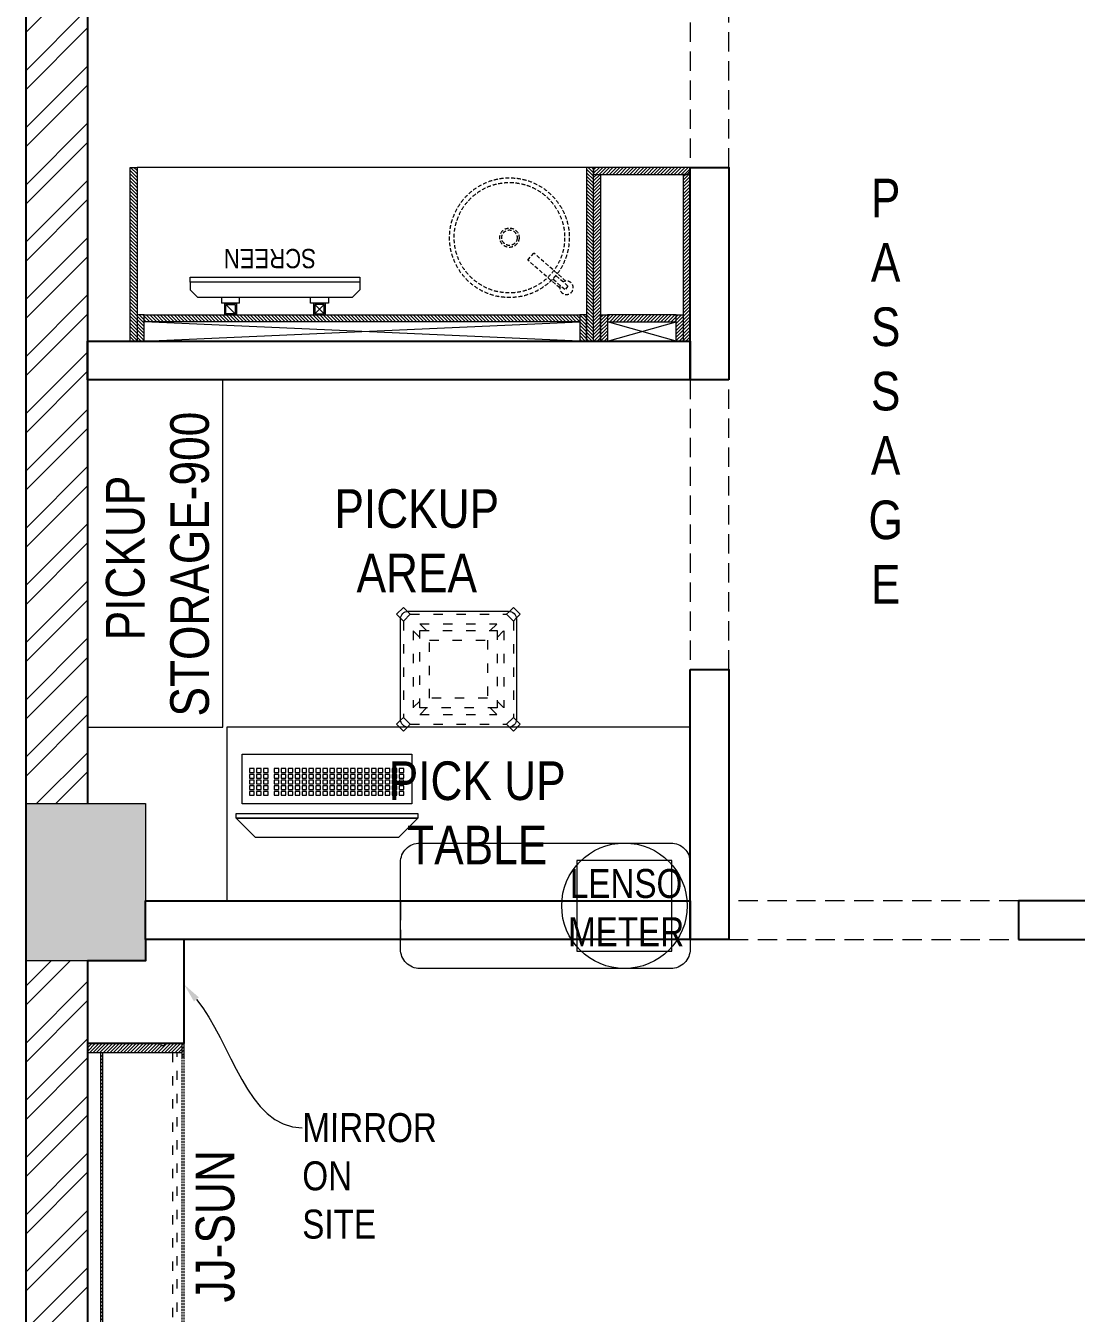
# Model space of a CAD drawing. Header units: millimetres. Extents: x 1639920 to 1645630, y 392778 to 410192.
# Drawn here: x 1639920 to 1642640, y 403865 to 407200 of the extents above; entities that cross this region are included whole.
import ezdxf
from ezdxf import colors
from ezdxf.entities.mleader import LeaderData, LeaderLine
from ezdxf.math import Vec2, Vec3

# ---------------------------------------------------------------- set-up
doc = ezdxf.new("R2010")
doc.units = ezdxf.units.MM
doc.header["$LTSCALE"] = 40
doc.linetypes.add('a_p6_plan_L18$0$HIDDEN', pattern=[0.375, 0.25, -0.125])
doc.linetypes.add('ACAD_ISO03W100', pattern=[30, 12, -18])
for name, color, linetype, lineweight in [('A-COL', 243, 'Continuous', 9), ('column hatch', 5, 'Continuous', 0), ('LENS-CURTAIN', 5, 'a_p6_plan_L18$0$HIDDEN', 9), ('LENS-DIM', 252, 'Continuous', 5), ('LENS-PARTITION', 21, 'Continuous', 25), ('LENS-TEXT', 31, 'Continuous', 5), ('LK-EQPMT', 3, 'Continuous', 18), ('LK-FF&E WALL', 1, 'Continuous', 9), ('LK-IT', 3, 'Continuous', 18), ('LN-ELEVATION-1', 81, 'Continuous', 13), ('LN-ELEVATION-2', 103, 'Continuous', 20), ('LN-ELEVATION-3', 125, 'a_p6_plan_L18$0$HIDDEN', 18), ('LN-ELEVATION-4', 145, 'Continuous', 13), ('LN-ELEVATION-5', 167, 'Continuous', 5), ('LN-HATCH', 251, 'Continuous', 0), ('PLANO-TXT', 252, 'Continuous', 5)]:
    doc.layers.add(name, color=color, linetype=linetype, lineweight=lineweight)
doc.layers.add('A-WALL', color=1, linetype='Continuous')
doc.styles.add('LK TXT', font='Gill Sans MT Condensed Regular.ttf')
doc.styles.get("Standard").update_dxf_attribs({"font": 'Gill Sans MT Condensed Regular.ttf', "height": 100})
pattern_1 = [(45, (35858.5, -100655.3575), (-4.4194174, 4.4194174), [])]
pattern_2 = [(45, (4208834.247, 1706614.74), (-4.4901280605, 4.4901280605), [])]
pattern_3 = [(45, (4209134.247, 1706614.74), (-4.4901280605, 4.4901280605), [])]

# ---------------------------------------------------------------- blocks, each defined once
blk = doc.blocks.new('Stool')
at = {"layer": 'LN-ELEVATION-1', "ltscale": 0.5}
blk.add_lwpolyline([(-130, 300), (130, 300, -0.414214), (150, 280), (150, 20, -0.414214), (130, 0), (-130, 0, -0.414214), (-150, 20), (-150, 280, -0.414214)], format="xyb", close=True, dxfattribs=at)
at = {"layer": 'LN-ELEVATION-3', "linetype": 'ACAD_ISO03W100', "ltscale": 0.05}
for p, q in [((-100, 232.3), (-142.4, 274.7)), ((-142.4, 274.7), (-142.4, 25.3)), ((-82.3, 250), (-124.7, 292.4)), ((-124.7, 292.4), (124.7, 292.4)), ((-99.7, 267.4), (99.7, 267.4)), ((82.3, 250), (124.7, 292.4)), ((100, 232.3), (142.4, 274.7)), ((142.4, 274.7), (142.4, 25.3)), ((-117.4, 249.7), (-117.4, 50.3)), ((117.4, 249.7), (117.4, 50.3)), ((-100, 67.7), (-142.4, 25.3)), ((100, 67.7), (142.4, 25.3)), ((-82.3, 50), (-124.7, 7.6)), ((82.3, 50), (124.7, 7.6)), ((-124.7, 7.6), (124.7, 7.6)), ((-99.7, 32.6), (99.7, 32.6))]:
    blk.add_line(p, q, dxfattribs=at)
for points in [[(-132.2, 299.9), (-124.7, 292.4), (-142.4, 274.7), (-149.9, 282.2)], [(132.2, 299.9), (124.7, 292.4), (142.4, 274.7), (149.9, 282.2)], [(-132.2, 0.1), (-124.7, 7.6), (-142.4, 25.3), (-149.9, 17.8)], [(132.2, 0.1), (124.7, 7.6), (142.4, 25.3), (149.9, 17.8)]]:
    blk.add_lwpolyline(points, dxfattribs=at)
for points in [[(-100, 250), (100, 250), (100, 50), (-100, 50)], [(-75, 225), (75, 225), (75, 75), (-75, 75)]]:
    blk.add_lwpolyline(points, close=True, dxfattribs=at)
at = {"layer": 'LN-ELEVATION-5', "ltscale": 0.5}
for points in [[(-149.9, 282.2), (-160.1, 292.4), (-142.4, 310.1), (-132.2, 299.9)], [(149.9, 282.2), (160.1, 292.4), (142.4, 310.1), (132.2, 299.9)], [(-149.9, 17.8), (-160.1, 7.6), (-142.4, -10.1), (-132.2, 0.1)], [(149.9, 17.8), (160.1, 7.6), (142.4, -10.1), (132.2, 0.1)]]:
    blk.add_lwpolyline(points, dxfattribs=at)
blk = doc.blocks.new('A$Cac3a86fe')
at = {"layer": 'column hatch'}
h = blk.add_hatch(color=8, dxfattribs=at)
h.dxf.hatch_style = 1
h.paths.add_polyline_path([(3414, 1800.9), (3064, 1800.9), (3064, 1470.9), (3414, 1470.9)])
h.paths.add_polyline_path([(3370, -1417.1), (3100, -1417.1), (3100, -1767.1), (3370, -1767.1)])
h.paths.add_polyline_path([(150, -1415), (-160, -1415), (-160, -1822), (150, -1822)])
h.paths.add_polyline_path([(150, -4592), (-160, -4592), (-160, -5002), (150, -5002)])
h.paths.add_polyline_path([(3370, -4587.1), (3100, -4587.1), (3100, -4937.1), (3370, -4937.1)])
h.paths.add_polyline_path([(3370, -7777.1), (3100, -7777.1), (3100, -8127.1), (3370, -8127.1)])
h.paths.add_polyline_path([(150, -7772), (-160, -7772), (-160, -8182), (150, -8182)])
h.paths.add_polyline_path([(150, -11042), (-160, -11042), (-160, -11452), (150, -11452)])
h.paths.add_polyline_path([(3370, -10947.1), (3100, -10947.1), (3100, -11287.1), (3370, -11287.1)])
h.paths.add_polyline_path([(5550, -10826.5), (5200, -10826.5), (5200, -11166.5), (5550, -11166.5)])
at = {"layer": 'LN-HATCH'}
h = blk.add_hatch(dxfattribs=at)
h.set_pattern_fill('ANSI32', color=256, scale=11, angle=180)
h.set_pattern_definition([(225, (-5459273.49, -45952.85), (74.087113, -74.087113), []), (225, (-5459322.88, -45952.85), (74.087113, -74.087113), [])])
h.paths.add_polyline_path([(110, 3415), (5200, 3381.5), (5200, 2768.1), (5360, 2768.1), (5360, 3531.8), (-160, 3592.2), (-160, -1415), (0, -1415), (0, 1415), (110, 1415)])
h.paths.add_polyline_path([(5360, 2468.1), (5200, 2468.1), (5200, 1630.9), (3414, 1630.9), (3414, 1470.9), (5200, 1470.9), (5200, -10826.5), (5360, -10826.5)])
h.paths.add_polyline_path([(3218, 2612.5), (3064, 2612.5), (3064, 1800.9), (3218, 1800.9)], flags=17)
h.paths.add_polyline_path([(0, -1822), (-160, -1822), (-160, -4592), (0, -4592)])
h.paths.add_polyline_path([(0, -5002), (-160, -5002), (-160, -7772), (0, -7772)])
h.paths.add_polyline_path([(0, -8182), (-160, -8182), (-160, -11042), (0, -11042), (0, -10962)])
h.paths.add_polyline_path([(0, -11452), (-160, -11452), (-160, -13042), (-160, -13822), (0, -13814), (0, -13042)])
at = {"layer": 'A-COL'}
for p, q in [((-160, -1415), (150, -1415)), ((-160, -1415), (-160, -1822)), ((150, -1415), (150, -1822)), ((150, -1822), (-160, -1822))]:
    blk.add_line(p, q, dxfattribs=at)
at = {"layer": 'A-WALL'}
for p, q in [((-160, 3592.2), (-160, -13042)), ((0, 1415), (0, -1415)), ((0, -1822), (0, -4592))]:
    blk.add_line(p, q, dxfattribs=at)
blk = doc.blocks.new('rtf')
at = {"color": 0, "linetype": 'ByBlock', "lineweight": -2}
for p, q in [((16412.5, -172798.8), (16452.4, -172798.8)), ((16412.5, -172810.8), (16412.5, -172798.8)), ((16425.3, -172793.1), (16535.3, -172793.1)), ((16535.3, -172793.1), (16535.3, -172817.1)), ((16412.5, -172810.8), (16452.4, -172810.8)), ((16425.3, -172817.1), (16535.3, -172817.1))]:
    blk.add_line(p, q, dxfattribs=at)
for centre, radius, start, end in [((16412.5, -172805.1), 17.5, 21.0506, 340.9422), ((16444.5, -172804.8), 9.89, 322.6562, 37.3438)]:
    blk.add_arc(centre, radius, start, end, dxfattribs=at)
blk = doc.blocks.new('dsg')
at = {"color": 0, "linetype": 'ByBlock', "lineweight": -2}
for radius in [155, 143, 25, 20]:
    blk.add_circle((11491.5, -171102.6), radius, dxfattribs=at)
blk.add_blockref('rtf', (-5117.5, 1702.9), dxfattribs=at)
blk = doc.blocks.new('CLINIC - CABINET SINK')
at = {"layer": 'LN-HATCH', "ltscale": 0.5}
h = blk.add_hatch(dxfattribs=at)
h.set_pattern_fill('ANSI31', color=256, scale=2)
h.set_pattern_definition([(45, (4052861.5004, 1708016.356), (-4.4901280605, 4.4901280605), [])])
h.paths.add_polyline_path([(-563.4, 157), (564.6, 157), (564.6, 175), (-563.4, 175)])
h.paths.add_polyline_path([(582.6, 225), (600.6, 225), (600.6, -225), (582.6, -225)])
h.paths.add_polyline_path([(564.6, 225), (582.6, 225), (582.6, 157), (564.6, 157)])
h.paths.add_polyline_path([(-581.4, 225), (-599.4, 225), (-599.4, -225), (-581.4, -225)])
h.paths.add_polyline_path([(-581.4, 225), (-563.4, 225), (-563.4, 157), (-581.4, 157)])
at = {"layer": 'LN-ELEVATION-1', "ltscale": 0.5}
for points in [[(-581.4, 225), (-599.4, 225), (-599.4, -225), (-581.4, -225)], [(-581.4, 225), (-563.4, 225), (-563.4, 157), (-581.4, 157)], [(564.6, 225), (582.6, 225), (582.6, 157), (564.6, 157)], [(582.6, 225), (600.6, 225), (600.6, -225), (582.6, -225)], [(-563.4, 157), (564.6, 157), (564.6, 175), (-563.4, 175)]]:
    blk.add_lwpolyline(points, close=True, dxfattribs=at)
at = {"layer": 'LN-ELEVATION-2', "ltscale": 0.5}
blk.add_line((582.6, -225), (-581.4, -225), dxfattribs=at)
at = {"layer": 'LN-HATCH', "ltscale": 0.5}
for p, q in [((564.6, 225), (-563.4, 175)), ((-563.4, 225), (564.6, 175))]:
    blk.add_line(p, q, dxfattribs=at)
at = {"layer": 'LN-ELEVATION-3', "xscale": -1, "rotation": 41.1558274151866}
blk.add_blockref('dsg', (-103569.3, 136346.7), dxfattribs=at)
blk = doc.blocks.new('CLINIC SCREEN')
at = {"layer": 'LK-EQPMT'}
for p, q in [((-103.1, 42.9), (-127.4, 18.6)), ((-127.4, 42.9), (-103.1, 18.6)), ((102.7, 42.9), (127, 18.6))]:
    blk.add_line(p, q, dxfattribs=at)
at = {"layer": 'LK-EQPMT', "ltscale": 12}
for p, q in [((-220, -19.4), (-200.6, 0)), ((200.6, 0), (-200.6, 0)), ((-138.5, 0), (-138.5, 15.5)), ((-138.5, 15.5), (-92, 15.5)), ((-92, 15.5), (-92, 0)), ((92, 15.5), (92, 0)), ((92, 15.5), (138.5, 15.5)), ((138.5, 0), (138.5, 15.5)), ((220, -19.4), (200.6, 0)), ((-220, -38.8), (-220, -19.4)), ((220, -38.8), (220, -19.4))]:
    blk.add_line(p, q, dxfattribs=at)
at = {"layer": 'LK-EQPMT'}
for points in [[(-130.4, 15.5), (-100.1, 15.5), (-100.1, 45.9), (-130.4, 45.9)], [(-127.4, 18.6), (-103.1, 18.6), (-103.1, 42.9), (-127.4, 42.9)], [(130, 15.5), (99.7, 15.5), (99.7, 45.9), (130, 45.9)], [(127, 18.6), (102.7, 18.6), (102.7, 42.9), (127, 42.9)]]:
    blk.add_lwpolyline(points, close=True, dxfattribs=at)
at = {"layer": 'LK-EQPMT', "ltscale": 12}
blk.add_lwpolyline([(-220, -51.7), (-220, -38.8), (220, -38.8), (220, -51.7)], close=True, dxfattribs=at)
at = {"layer": 'LK-EQPMT', "ltscale": 12, "insert": (5.2, -100.4), "char_height": 50, "attachment_point": 5}
blk.add_mtext_dynamic_manual_height_columns(' SCREEN', width=466.48, gutter_width=12.5, heights=[0], dxfattribs=at)
blk = doc.blocks.new('CLINIC - MOP CLOSET')
at = {"layer": 'LN-HATCH', "ltscale": 0.5}
h = blk.add_hatch(dxfattribs=at)
h.set_pattern_fill('ANSI31', color=256, scale=50, angle=360)
h.set_pattern_definition(pattern_1)
h.paths.add_polyline_path([(-106.4, 216), (-124.4, 216), (-124.4, -216), (-106.4, -216)])
h = blk.add_hatch(dxfattribs=at)
h.set_pattern_fill('ANSI31', color=256, scale=50, angle=360)
h.set_pattern_definition(pattern_1)
h.paths.add_polyline_path([(-106.4, 216), (-88.4, 216), (-88.4, 148), (-106.4, 148)])
h = blk.add_hatch(dxfattribs=at)
h.set_pattern_fill('ANSI31', color=256, scale=50, angle=360)
h.set_pattern_definition(pattern_1)
h.paths.add_polyline_path([(89.6, 216), (107.6, 216), (107.6, 148), (89.6, 148)])
h = blk.add_hatch(dxfattribs=at)
h.set_pattern_fill('ANSI31', color=256, scale=50, angle=360)
h.set_pattern_definition(pattern_1)
h.paths.add_polyline_path([(107.6, 216), (125.6, 216), (125.6, -216), (107.6, -216)])
h = blk.add_hatch(dxfattribs=at)
h.set_pattern_fill('ANSI31', color=256, scale=50, angle=360)
h.set_pattern_definition(pattern_1)
h.paths.add_polyline_path([(-88.4, 148), (89.6, 148), (89.6, 166), (-88.4, 166)])
h = blk.add_hatch(dxfattribs=at)
h.set_pattern_fill('ANSI31', color=256, scale=50, angle=360)
h.set_pattern_definition([(45, (35894.5, -101037.3575), (-4.4194174, 4.4194174), [])])
h.paths.add_polyline_path([(-115.4, -216), (-124.4, -225), (-124.4, -234), (125.6, -234), (125.6, -216)])
at = {"layer": 'LN-ELEVATION-1', "ltscale": 0.5}
for points in [[(-106.4, 216), (-124.4, 216), (-124.4, -216), (-106.4, -216)], [(-106.4, 216), (-88.4, 216), (-88.4, 148), (-106.4, 148)], [(89.6, 216), (107.6, 216), (107.6, 148), (89.6, 148)], [(107.6, 216), (125.6, 216), (125.6, -216), (107.6, -216)], [(-88.4, 148), (89.6, 148), (89.6, 166), (-88.4, 166)], [(-124.4, -225), (-124.4, -234), (125.6, -234), (125.6, -216), (-115.4, -216)]]:
    blk.add_lwpolyline(points, close=True, dxfattribs=at)
at = {"layer": 'LN-HATCH', "ltscale": 0.5}
for p, q in [((89.6, 216), (-88.4, 166)), ((-88.4, 216), (89.6, 166))]:
    blk.add_line(p, q, dxfattribs=at)
blk = doc.blocks.new('*U32')
at = {"layer": 'LK-EQPMT', "ltscale": 12}
blk.add_lwpolyline([(6, 4.9), (-6, 4.9), (-6, -4.9), (6, -4.9)], close=True, dxfattribs=at)
blk = doc.blocks.new('*U33')
at = {"color": 0, "linetype": 'ByBlock', "lineweight": -2, "transparency": 16777216}
for p in [(0, 0), (18, 0), (35.9, 0), (53.9, 0), (71.8, 0), (89.8, 0), (107.8, 0), (125.7, 0), (143.7, 0), (161.6, 0), (179.6, 0), (197.6, 0), (215.5, 0), (233.5, 0), (251.4, 0), (269.4, 0), (287.4, 0), (305.3, 0), (323.3, 0), (0, -14.7), (0, -29.5), (18, -14.7), (18, -29.5), (35.9, -14.7), (35.9, -29.5), (53.9, -14.7), (53.9, -29.5), (71.8, -14.7), (71.8, -29.5), (89.8, -14.7), (89.8, -29.5), (107.8, -14.7), (107.8, -29.5), (125.7, -14.7), (125.7, -29.5), (143.7, -14.7), (143.7, -29.5), (161.6, -14.7), (161.6, -29.5), (179.6, -14.7), (179.6, -29.5), (197.6, -14.7), (197.6, -29.5), (215.5, -14.7), (215.5, -29.5), (233.5, -14.7), (233.5, -29.5), (251.4, -14.7), (251.4, -29.5), (269.4, -14.7), (269.4, -29.5), (287.4, -14.7), (287.4, -29.5), (305.3, -14.7), (305.3, -29.5), (323.3, -14.7), (323.3, -29.5), (0, -44.2), (0, -59), (18, -44.2), (18, -59), (35.9, -44.2), (35.9, -59), (53.9, -44.2), (53.9, -59), (71.8, -44.2), (71.8, -59), (89.8, -44.2), (89.8, -59), (107.8, -44.2), (107.8, -59), (125.7, -44.2), (125.7, -59), (143.7, -44.2), (143.7, -59), (161.6, -44.2), (161.6, -59), (179.6, -44.2), (179.6, -59), (197.6, -44.2), (197.6, -59), (215.5, -44.2), (215.5, -59), (233.5, -44.2), (233.5, -59), (251.4, -44.2), (251.4, -59), (269.4, -44.2), (269.4, -59), (287.4, -44.2), (287.4, -59), (305.3, -44.2), (305.3, -59), (323.3, -44.2), (323.3, -59)]:
    blk.add_blockref('*U32', p, dxfattribs=at)
blk = doc.blocks.new('*U30')
at = {"layer": 'LK-EQPMT', "ltscale": 12}
blk.add_lwpolyline([(6, 4.9), (-6, 4.9), (-6, -4.9), (6, -4.9)], close=True, dxfattribs=at)
blk = doc.blocks.new('*U31')
at = {"color": 0, "linetype": 'ByBlock', "lineweight": -2, "transparency": 16777216}
for p in [(0, 0), (18, 0), (35.9, 0), (0, -14.7), (0, -29.5), (18, -14.7), (18, -29.5), (35.9, -14.7), (35.9, -29.5), (0, -44.2), (0, -59), (18, -44.2), (18, -59), (35.9, -44.2), (35.9, -59)]:
    blk.add_blockref('*U30', p, dxfattribs=at)
blk = doc.blocks.new('KEYBOARD')
at = {"ltscale": 12}
blk.add_lwpolyline([(8, 0), (8, 129.1), (448, 129.1), (448, 0)], close=True, dxfattribs=at)
for name, p in [('*U33', (35.2, 101.6)), ('*U31', (386.6, 101.6))]:
    blk.add_blockref(name, p)
blk = doc.blocks.new('Pickup table PC')
at = {"layer": 'LN-ELEVATION-2', "ltscale": 0.5}
for points in [[(470, 50), (0, 50), (0, 62), (470, 62)], [(420, 0), (50, 0), (0, 50), (470, 50)]]:
    blk.add_lwpolyline(points, close=True, dxfattribs=at)
blk = doc.blocks.new('JJ 900')
at = {"layer": 'LN-HATCH', "ltscale": 0.5}
h = blk.add_hatch(dxfattribs=at)
h.set_pattern_fill('ANSI31', color=256, scale=50)
h.set_pattern_definition([(45, (0, 0), (-4.419417, 4.419417), [])])
h.paths.add_polyline_path([(-911.8, 0), (-911.8, -190), (-905.8, -190), (-905.8, -200), (-911.8, -200), (-911.8, -244), (-886.8, -244), (-886.8, 0)])
h = blk.add_hatch(dxfattribs=at)
h.set_pattern_fill('ANSI31', color=256, scale=2)
h.set_pattern_definition(pattern_2)
h.paths.add_polyline_path([(-11.8, 0), (-11.8, -190), (-17.8, -190), (-17.8, -200), (-11.8, -200), (-11.8, -244), (-36.8, -244), (-36.8, 0)])
h = blk.add_hatch(dxfattribs=at)
h.set_pattern_fill('ANSI31', color=256, scale=2)
h.set_pattern_definition(pattern_3)
h.paths.add_polyline_path([(-36.8, -40), (-886.8, -40), (-886.8, -34), (-36.8, -34)])
h = blk.add_hatch(dxfattribs=at)
h.set_pattern_fill('ANSI31', color=256, scale=2)
h.set_pattern_definition(pattern_3)
h.paths.add_polyline_path([(-876.8, -244), (-876.8, -250), (-911.8, -250), (-911.8, -244)])
h = blk.add_hatch(dxfattribs=at)
h.set_pattern_fill('ANSI31', color=256, scale=2)
h.set_pattern_definition(pattern_2)
h.paths.add_polyline_path([(-46.8, -244), (-46.8, -250), (-11.8, -250), (-11.8, -244)])
at = {"layer": 'LN-ELEVATION-1', "ltscale": 0.5}
for points in [[(-911.8, 0), (-911.8, -190), (-905.8, -190), (-905.8, -200), (-911.8, -200), (-911.8, -244), (-886.8, -244), (-886.8, 0)], [(-11.8, 0), (-11.8, -190), (-17.8, -190), (-17.8, -200), (-11.8, -200), (-11.8, -244), (-36.8, -244), (-36.8, 0)], [(-36.8, -40), (-886.8, -40), (-886.8, -34), (-36.8, -34)], [(-876.8, -244), (-876.8, -250), (-911.8, -250), (-911.8, -244)], [(-46.8, -244), (-46.8, -250), (-11.8, -250), (-11.8, -244)]]:
    blk.add_lwpolyline(points, close=True, dxfattribs=at)
at = {"layer": 'LN-ELEVATION-3', "ltscale": 0.5}
for p, q in [((-886.8, 0), (-36.8, 0)), ((-876.8, -244), (-46.8, -244)), ((-46.8, -250), (-876.8, -250))]:
    blk.add_line(p, q, dxfattribs=at)
at = {"layer": 'LN-ELEVATION-4', "linetype": 'ACAD_ISO03W100', "ltscale": 0.05}
blk.add_lwpolyline([(-886.8, -220), (-36.8, -220), (-36.8, -232), (-886.8, -232)], close=True, dxfattribs=at)

msp = doc.modelspace()

# ---------------------------------------------------------------- linework, layer by layer
at = {"layer": 'LENS-CURTAIN', "ltscale": 5}
for points in [[(1641740.3, 406832.7), (1641740.3, 407582.7), (1641640.3, 407582.7), (1641640.3, 406832.7)], [(1641740.3, 405532.7), (1641740.3, 406282.7), (1641640.3, 406282.7), (1641640.3, 405532.7)], [(1640890.3, 404833.1), (1641640.3, 404833.1), (1641640.3, 404933.1), (1640890.3, 404933.1)], [(1641740.3, 404833.1), (1642490.3, 404833.1), (1642490.3, 404933.1), (1641740.3, 404933.1)]]:
    msp.add_lwpolyline(points, close=True, dxfattribs=at)
at = {"layer": 'LENS-PARTITION'}
for points in [[(1641740.3, 406282.7), (1641640.3, 406282.7), (1641640.3, 406832.7), (1641740.3, 406832.7)], [(1641640.3, 406282.7), (1640079.9, 406282.7), (1640079.9, 406382.7), (1641640.3, 406382.7)], [(1641640.3, 405532.7), (1641740.3, 405532.7), (1641740.3, 404833.1), (1641640.3, 404833.1)], [(1641640.3, 404833.1), (1640229.9, 404833.1), (1640229.9, 404933.1), (1641640.3, 404933.1)], [(1642490.3, 404833.1), (1643179.9, 404833.1), (1643179.9, 404933.1), (1642490.3, 404933.1)], [(1640329.9, 404833.1), (1640229.9, 404833.1), (1640229.9, 404778.1), (1640079.9, 404778.1), (1640079.9, 404564.4), (1640269.9, 404564.4), (1640329.9, 404564.4)]]:
    msp.add_lwpolyline(points, close=True, dxfattribs=at)
at = {"layer": 'LK-EQPMT'}
msp.add_lwpolyline([(1641593.2, 404803.1), (1641593.2, 405038.1), (1641347.2, 405038.1), (1641347.2, 404803.1)], close=True, dxfattribs=at)
at = {"layer": 'LK-FF&E WALL'}
for points in [[(1640429.9, 406282.7), (1640079.9, 406282.7), (1640079.9, 405382.7), (1640429.9, 405382.7)], [(1640440.3, 404933.1), (1641640.3, 404933.1), (1641640.3, 405383.1), (1640440.3, 405383.1)]]:
    msp.add_lwpolyline(points, close=True, dxfattribs=at)
msp.add_lwpolyline([(1640890.3, 404808.1), (1640890.3, 405033.1, -0.414214), (1640940.3, 405083.1), (1641590.3, 405083.1, -0.414214), (1641640.3, 405033.1), (1641640.3, 404808.1, -0.414214), (1641590.3, 404758.1), (1640940.3, 404758.1, -0.414214)], format="xyb", close=True, dxfattribs=at)
msp.add_circle((1641470.2, 404920.6), 162.5, dxfattribs=at)

# ---------------------------------------------------------------- block references
at = {"layer": 'LENS-DIM', "color": 3}
msp.add_blockref('A$Cac3a86fe', (1640079.9, 406600.1), dxfattribs=at)
at = {"layer": 'LK-FF&E WALL', "xscale": -1}
for name, p, rotation in [('CLINIC - CABINET SINK', (1640789.7, 406607.7), 180), ('JJ 900', (1640079.9, 403652.6), 90)]:
    msp.add_blockref(name, p, dxfattribs=dict(at, rotation=rotation))
at = {"layer": 'LK-FF&E WALL', "rotation": 180}
msp.add_blockref('CLINIC - MOP CLOSET', (1641516, 406598.7), dxfattribs=at)
at = {"layer": 'LK-FF&E WALL'}
msp.add_blockref('Stool', (1641040.3, 405383.1), dxfattribs=at)
at = {"layer": 'LK-IT', "rotation": 180}
msp.add_blockref('CLINIC SCREEN', (1640565.3, 406496.6), dxfattribs=at)
at = {"layer": 'LK-IT', "ltscale": 0.5, "rotation": 180}
msp.add_blockref('KEYBOARD', (1640927.9, 405313.4), dxfattribs=at)
at = {"layer": 'LK-IT'}
msp.add_blockref('Pickup table PC', (1640464.9, 405097.2), dxfattribs=at)

# ---------------------------------------------------------------- texts
at = {"layer": 'LENS-TEXT', "color": 0, "linetype": 'Continuous', "ltscale": 3, "attachment_point": 5, "style": 'LK TXT'}
for s, width, gutter_width, insert, char_height in [('P\\PA\\PS\\PS\\PA\\PG\\PE', 727.327, 1, (1642146.5, 406253.4), 100), ('PICK UP TABLE', 783.964, 1, (1641088.9, 405161.1), 100), ('LENSO\\PMETER', 353.056, 0.5, (1641474.5, 404915.8), 75)]:
    msp.add_mtext_dynamic_manual_height_columns(s, width=width, gutter_width=gutter_width, heights=[0], dxfattribs=dict(at, insert=insert, char_height=char_height))
at = {"layer": 'LENS-TEXT', "color": 0, "linetype": 'Continuous', "ltscale": 3, "insert": (1640261.5, 405805.3), "char_height": 100, "attachment_point": 5, "rotation": 90, "style": 'LK TXT'}
msp.add_mtext_dynamic_manual_height_columns(' PICKUP STORAGE-900', width=569.314, gutter_width=1, heights=[0], dxfattribs=at)
at = {"layer": 'LENS-TEXT', "color": 0, "linetype": 'Continuous', "ltscale": 3, "insert": (1640932.4, 405865.9), "char_height": 100, "width": 554.726, "attachment_point": 5, "style": 'LK TXT'}
msp.add_mtext('PICKUP AREA', dxfattribs=at)
at = {"layer": 'PLANO-TXT', "linetype": 'Continuous', "ltscale": 3, "insert": (1640410.8, 404090.4), "char_height": 100, "width": 254.125, "attachment_point": 5, "rotation": 90, "style": 'LK TXT'}
msp.add_mtext('JJ-SUN', dxfattribs=at)

# ---------------------------------------------------------------- leaders
at = {"layer": 'LENS-TEXT', "color": 0, "linetype": 'Continuous', "ltscale": 3}
ml = msp.add_multileader_mtext('Standard', dxfattribs=at)
ml.set_content('\\pxql,t3;{\\C0;MIRROR ON SITE}', color=1)
ml.set_leader_properties(color=256, linetype='ByLayer', lineweight=-1)
ml.build(insert=Vec2(0, 0))
ml.multileader.update_dxf_attribs({"leader_type": 2, "dogleg_length": 0.36, "arrow_head_size": 50})
ctx = ml.context
ctx.base_point, ctx.char_height, ctx.arrow_head_size, ctx.landing_gap_size, ctx.plane_origin, ctx.plane_x_axis, ctx.plane_y_axis = Vec3(1640636, 404345.8), 75, 50, 0.09, Vec3(1645309.6, 402785.5), Vec3(0.999999, -0.001097), Vec3(0.001097, 0.999999)
notes = []
notes.append((ctx, [(1, (1, 1, 0), (1640635.7, 404345.8), (0.999999, -0.001097), 0.36, [(1, [(1640329.9, 404716.8)], 0, [])])]))
ctx.mtext.insert, ctx.mtext.text_direction, ctx.mtext.rotation, ctx.mtext.width, ctx.mtext.flow_direction = Vec3(1640636.2, 404383.8), Vec3(0.999999, -0.001097), 6.282088, 289.544, 5
for ctx, leaders in notes:
    for number, flags, end, landing, length, lines in leaders:
        leader = LeaderData()
        leader.index, (leader.has_last_leader_line, leader.has_dogleg_vector, leader.attachment_direction) = number, flags
        leader.last_leader_point, leader.dogleg_vector, leader.dogleg_length = Vec3(end), Vec3(landing), length
        for number, points, colour, breaks in lines:
            line = LeaderLine()
            line.index, line.vertices, line.color, line.breaks = number, Vec3.list(points), colors.encode_raw_color(colour), breaks
            leader.lines.append(line)
        ctx.leaders.append(leader)

doc.saveas('drawing.dxf')
